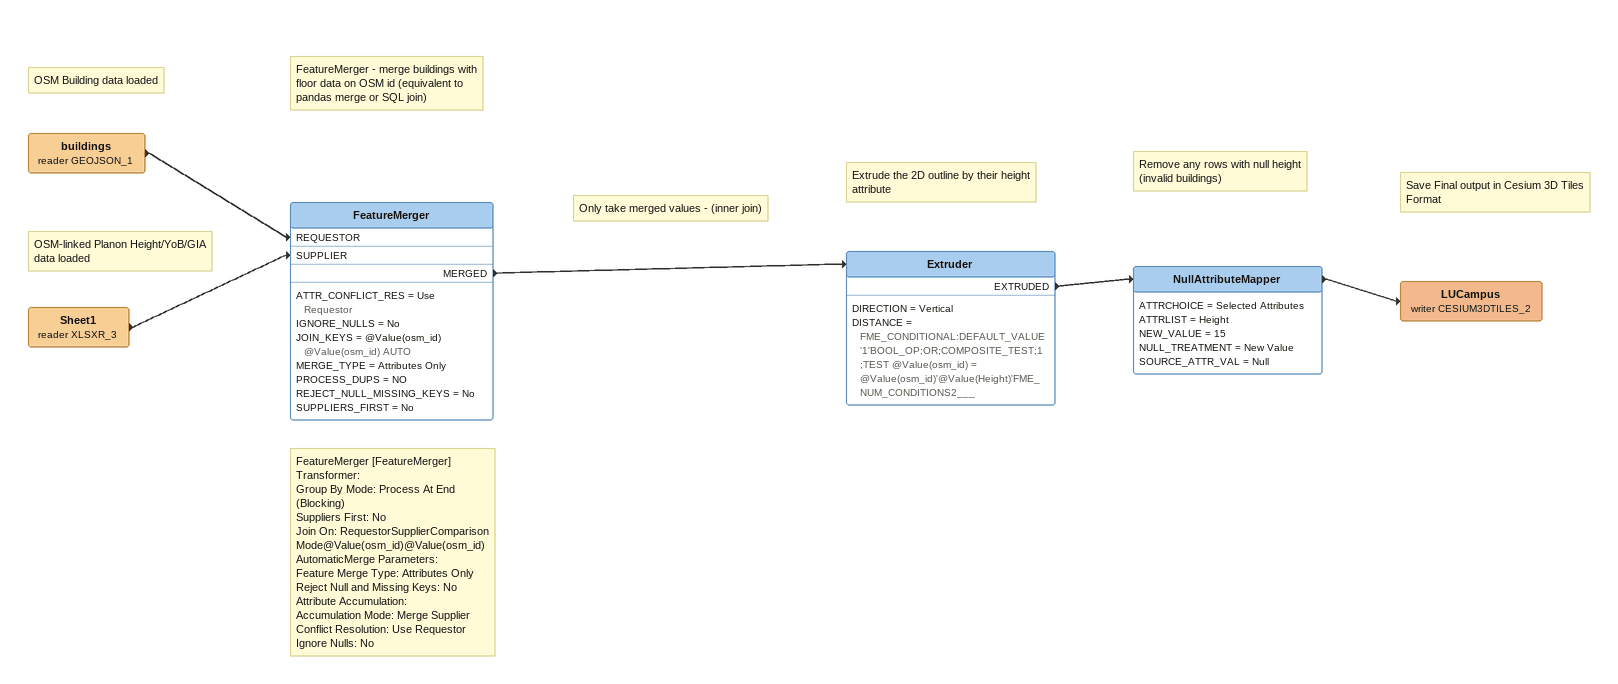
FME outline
Note: OSM Building data loaded
buildings (reader GEOJSON_1)
    -> FeatureMerger [REQUESTOR]
Note: OSM-linked Planon Height/YoB/GIA data loaded
Sheet1 (reader XLSXR_3)
    -> FeatureMerger [SUPPLIER]
Note: FeatureMerger [FeatureMerger] / Transformer: / Group By Mode: Process At End (Blocking) / Suppliers First: No / Join On: RequestorSupplierComparison Mode@Value(osm_id)@Value(osm_id)AutomaticMerge Parameters: / Feature Merge Type: Attributes Only / Reject Null and Missing Keys: No / Attribute Accumulation: / Accumulation Mode: Merge Supplier / Conflict Resolution: Use Requestor / Ignore Nulls: No
Note: FeatureMerger - merge buildings with floor data on OSM id (equivalent to pandas merge or SQL join)
Note: Only take merged values - (inner join)
FeatureMerger
    ATTR_CONFLICT_RES = Use Requestor
    IGNORE_NULLS = No
    JOIN_KEYS = @Value(osm_id) @Value(osm_id) AUTO
    MERGE_TYPE = Attributes Only
    PROCESS_DUPS = NO
    REJECT_NULL_MISSING_KEYS = No
    SUPPLIERS_FIRST = No
    MERGED -> Extruder
Note: Extrude the 2D outline by their height attribute
Extruder
    DIRECTION = Vertical
    DISTANCE = FME_CONDITIONAL:DEFAULT_VALUE'1'BOOL_OP;OR;COMPOSITE_TEST;1;TEST @Value(osm_id) = @Value(osm_id)'@Value(Height)'FME_NUM_CONDITIONS2___
    EXTRUDED -> NullAttributeMapper
Note: Remove any rows with null height (invalid buildings)
NullAttributeMapper
    ATTRCHOICE = Selected Attributes
    ATTRLIST = Height
    NEW_VALUE = 15
    NULL_TREATMENT = New Value
    SOURCE_ATTR_VAL = Null
    -> LUCampus (writer CESIUM3DTILES_2)
Note: Save Final output in Cesium 3D Tiles Format
LUCampus (writer CESIUM3DTILES_2)
